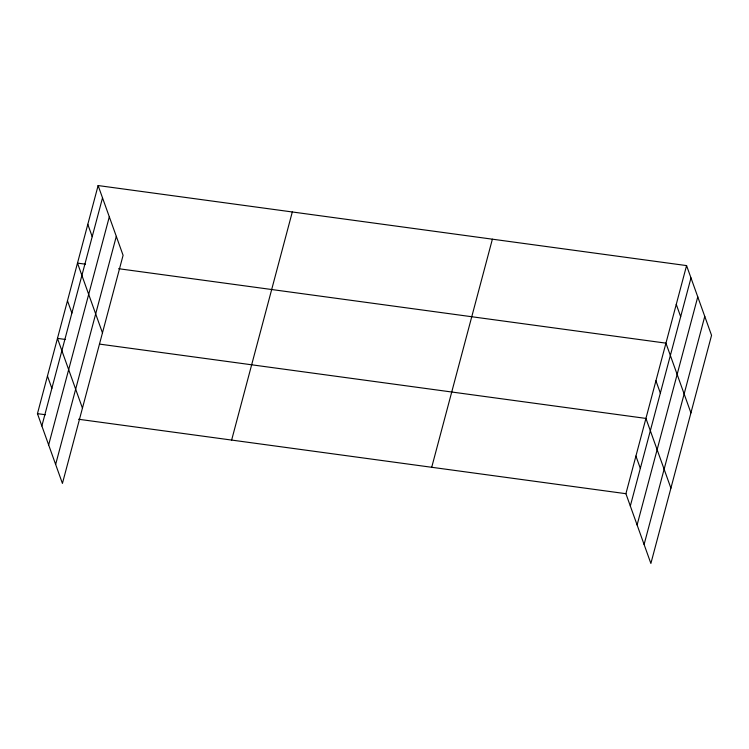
<?xml version="1.0" encoding="UTF-8"?>
<svg xmlns="http://www.w3.org/2000/svg" width="749" height="749" viewBox="0 0 749 749"><rect width="100%" height="100%" fill="white"/><g stroke="black" fill="none" stroke-linecap="round" stroke-linejoin="round"><path stroke-width="1.12" d="M98.119 185.555L123.089 255.306L62.429 483.405L37.45 413.654L98.119 185.555L686.571 265.595L711.55 335.346L650.881 563.445L625.911 493.694L686.571 265.595M41.86 425.966L102.519 197.867M48.648 444.925L109.307 216.826M55.641 464.455L116.301 236.356M231.638 440.066L292.307 211.967M431.714 467.282L492.383 239.184M630.321 506.006L690.981 277.907M637.109 524.955L697.768 296.857M644.103 544.486L704.762 316.387M85.489 264.2L77.493 263.114L102.463 332.865M118.614 268.704L665.945 343.145L690.924 412.896M65.463 339.475L57.467 338.379L82.446 408.139M99.739 344.128L645.928 418.419L670.907 488.17M37.45 413.654L45.446 414.74M78.57 419.253L625.911 493.694M676.263 304.366L680.672 316.677M655.937 380.782L660.346 393.094M635.92 456.057L640.329 468.368M87.802 224.335L92.211 236.647M67.476 300.752L71.885 313.063M47.459 376.017L51.868 388.328"/></g></svg>
